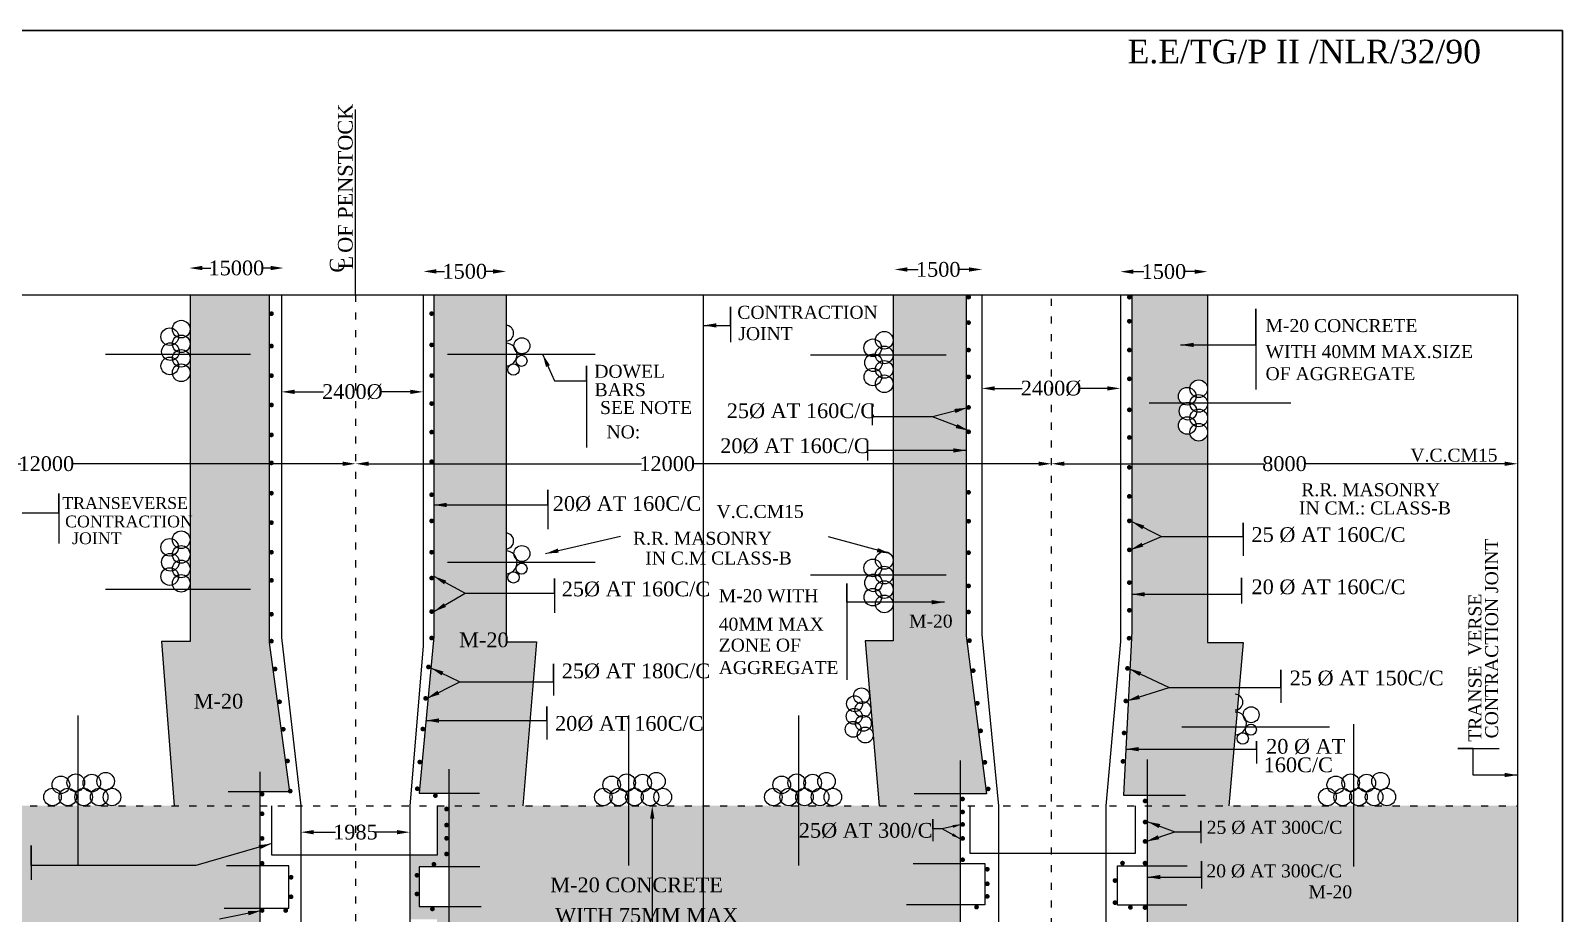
# Model space of a CAD drawing. Header units: millimetres. Extents: x 946 to 42532, y 696 to 30006.
# Drawn here: x 16527 to 42495, y 15043 to 30006 of the extents above; entities that cross this region are included whole.
import ezdxf

# ---------------------------------------------------------------- set-up
doc = ezdxf.new("R2010")
doc.units = ezdxf.units.MM
doc.header["$MEASUREMENT"] = 0
doc.header["$PDMODE"] = 66
doc.header["$PDSIZE"] = 170
doc.linetypes.add('ACAD_ISO03W100', pattern=[30, 12, -18])
for name, color, linetype in [('DIM', 5, 'Continuous'), ('DOT LINE', 3, 'ACAD_ISO03W100'), ('DWG. LINE', 1, 'Continuous'), ('HATCH', 2, 'Continuous'), ('TEXT', 7, 'Continuous')]:
    doc.layers.add(name, color=color, linetype=linetype)
doc.layers.add('TITLE', color=7, linetype='Continuous', lineweight=30)
doc.styles.get("Standard").update_dxf_attribs({"font": 'times.ttf', "height": 250})
doc.dimstyles.get("Standard").update_dxf_attribs({"dimtxt": 250, "dimasz": 220, "dimexe": 0.18, "dimexo": 0.0625, "dimgap": 0.09, "dimtad": 0, "dimtih": 1, "dimtoh": 1, "dimdec": 1, "dimzin": 0, "dimdsep": 46, "dimtxsty": 'Standard', "dimcen": 0.09, "dimse1": 1, "dimse2": 1, "dimclrd": 5, "dimclre": 5, "dimclrt": 4, "dimadec": 0, "dimazin": 0, "dimtfac": 1, "dimtdec": 1, "dimtofl": 0, "dimtmove": 0, "dimatfit": 3, "dimfxl": 0, "dimtolj": 1, "dimtzin": 0, "dimarcsym": 0})

# ---------------------------------------------------------------- blocks, each defined once
blk = doc.blocks.new('*D6')
at = {"layer": 'Defpoints', "color": 0}
for p in [(10114, 22664), (22037, 22664), (22037, 22664)]:
    blk.add_point(p, dxfattribs=at)
at = {"layer": 'DIM', "color": 5, "lineweight": -2}
for p, q in [((10334, 22664), (16360, 22664)), ((21817, 22664), (17226, 22664))]:
    blk.add_line(p, q, dxfattribs=at)
at = {"layer": 'DIM', "color": 5}
for points in [[(10334, 22701), (10334, 22628), (10114, 22664)], [(21817, 22701), (21817, 22628), (22037, 22664)]]:
    blk.add_solid(points, dxfattribs=at)
at = {"layer": 'DIM', "color": 4, "insert": (16793, 22664), "char_height": 250, "attachment_point": 5}
blk.add_mtext('\\A1;12000', dxfattribs=at)
blk = doc.blocks.new('*D7')
at = {"layer": 'Defpoints', "color": 0}
for p in [(19217, 25977), (20814, 25982), (20814, 25977)]:
    blk.add_point(p, dxfattribs=at)
at = {"layer": 'DIM', "color": 5, "lineweight": -2}
for p, q in [((19437, 25982), (19582, 25982)), ((20594, 25982), (20449, 25982))]:
    blk.add_line(p, q, dxfattribs=at)
at = {"layer": 'DIM', "color": 5}
for points in [[(19437, 26019), (19437, 25946), (19217, 25982)], [(20594, 26019), (20594, 25946), (20814, 25982)]]:
    blk.add_solid(points, dxfattribs=at)
at = {"layer": 'DIM', "color": 4, "insert": (20015, 25982), "char_height": 250, "attachment_point": 5}
blk.add_mtext('\\A1;15000', dxfattribs=at)
blk = doc.blocks.new('*D8')
at = {"layer": 'Defpoints', "color": 0}
for p in [(20782, 24019), (23182, 24019), (23182, 23883)]:
    blk.add_point(p, dxfattribs=at)
at = {"layer": 'DIM', "color": 5, "lineweight": -2}
for p, q in [((21002, 23883), (21491, 23883)), ((22962, 23883), (22474, 23883))]:
    blk.add_line(p, q, dxfattribs=at)
at = {"layer": 'DIM', "color": 5}
for points in [[(21002, 23920), (21002, 23847), (20782, 23883)], [(22962, 23920), (22962, 23847), (23182, 23883)]]:
    blk.add_solid(points, dxfattribs=at)
at = {"layer": 'DIM', "color": 4, "insert": (21982, 23883), "char_height": 250, "attachment_point": 5}
blk.add_mtext('\\A1;2400%%C', dxfattribs=at)
blk = doc.blocks.new('*D9')
at = {"layer": 'Defpoints', "color": 0}
for p in [(21108, 16478), (22957, 16478), (22957, 16419)]:
    blk.add_point(p, dxfattribs=at)
at = {"layer": 'DIM', "color": 5, "lineweight": -2}
for p, q in [((21328, 16419), (21697, 16419)), ((22737, 16419), (22368, 16419))]:
    blk.add_line(p, q, dxfattribs=at)
at = {"layer": 'DIM', "color": 5}
for points in [[(21328, 16455), (21328, 16382), (21108, 16419)], [(22737, 16455), (22737, 16382), (22957, 16419)]]:
    blk.add_solid(points, dxfattribs=at)
at = {"layer": 'DIM', "color": 4, "insert": (22033, 16419), "char_height": 250, "attachment_point": 5}
blk.add_mtext('\\A1;1985', dxfattribs=at)
blk = doc.blocks.new('*D10')
at = {"layer": 'Defpoints', "color": 0}
for p in [(23186, 25931), (24588, 25931), (24588, 25925)]:
    blk.add_point(p, dxfattribs=at)
at = {"layer": 'DIM', "color": 5, "lineweight": -2}
for p, q in [((23406, 25925), (23546, 25925)), ((24368, 25925), (24228, 25925))]:
    blk.add_line(p, q, dxfattribs=at)
at = {"layer": 'DIM', "color": 5}
for points in [[(23406, 25962), (23406, 25888), (23186, 25925)], [(24368, 25962), (24368, 25888), (24588, 25925)]]:
    blk.add_solid(points, dxfattribs=at)
at = {"layer": 'DIM', "color": 4, "insert": (23887, 25925), "char_height": 250, "attachment_point": 5}
blk.add_mtext('\\A1;1500', dxfattribs=at)
blk = doc.blocks.new('*D11')
at = {"layer": 'Defpoints', "color": 0}
for p in [(22037, 22664), (33834, 22664), (33834, 22664)]:
    blk.add_point(p, dxfattribs=at)
at = {"layer": 'DIM', "color": 5, "lineweight": -2}
for p, q in [((22257, 22664), (26885, 22664)), ((33614, 22664), (27751, 22664))]:
    blk.add_line(p, q, dxfattribs=at)
at = {"layer": 'DIM', "color": 5}
for points in [[(22257, 22701), (22257, 22628), (22037, 22664)], [(33614, 22701), (33614, 22628), (33834, 22664)]]:
    blk.add_solid(points, dxfattribs=at)
at = {"layer": 'DIM', "color": 4, "insert": (27318, 22664), "char_height": 250, "attachment_point": 5}
blk.add_mtext('\\A1;12000', dxfattribs=at)
blk = doc.blocks.new('*D12')
at = {"layer": 'Defpoints', "color": 0}
for p in [(27065, 16866), (27065, 8517), (27065, 8517)]:
    blk.add_point(p, dxfattribs=at)
at = {"layer": 'DIM', "color": 5, "lineweight": -2}
for p, q in [((27065, 16646), (27065, 11201)), ((27065, 8737), (27065, 10946))]:
    blk.add_line(p, q, dxfattribs=at)
at = {"layer": 'DIM', "color": 5}
for points in [[(27029, 16646), (27102, 16646), (27065, 16866)], [(27029, 8737), (27102, 8737), (27065, 8517)]]:
    blk.add_solid(points, dxfattribs=at)
at = {"layer": 'DIM', "color": 4, "insert": (27065, 11074), "char_height": 250, "attachment_point": 5}
blk.add_mtext('\\A1;8250', dxfattribs=at)
blk = doc.blocks.new('*D13')
at = {"layer": 'Defpoints', "color": 0}
for p in [(31170, 25937), (32657, 25958), (32657, 25937)]:
    blk.add_point(p, dxfattribs=at)
at = {"layer": 'DIM', "color": 5, "lineweight": -2}
for p, q in [((31390, 25958), (31573, 25958)), ((32437, 25958), (32255, 25958))]:
    blk.add_line(p, q, dxfattribs=at)
at = {"layer": 'DIM', "color": 5}
for points in [[(31390, 25994), (31390, 25921), (31170, 25958)], [(32437, 25994), (32437, 25921), (32657, 25958)]]:
    blk.add_solid(points, dxfattribs=at)
at = {"layer": 'DIM', "color": 4, "insert": (31914, 25958), "char_height": 250, "attachment_point": 5}
blk.add_mtext('\\A1;1500', dxfattribs=at)
blk = doc.blocks.new('*D14')
at = {"layer": 'Defpoints', "color": 0}
for p in [(36480, 25921), (35001, 25528), (36480, 25528)]:
    blk.add_point(p, dxfattribs=at)
at = {"layer": 'DIM', "color": 5, "lineweight": -2}
for p, q in [((35221, 25921), (35399, 25921)), ((36260, 25921), (36081, 25921))]:
    blk.add_line(p, q, dxfattribs=at)
at = {"layer": 'DIM', "color": 5}
for points in [[(35221, 25957), (35221, 25884), (35001, 25921)], [(36260, 25957), (36260, 25884), (36480, 25921)]]:
    blk.add_solid(points, dxfattribs=at)
at = {"layer": 'DIM', "color": 4, "insert": (35740, 25921), "char_height": 250, "attachment_point": 5}
blk.add_mtext('\\A1;1500', dxfattribs=at)
blk = doc.blocks.new('*D15')
at = {"layer": 'Defpoints', "color": 0}
for p in [(33834, 22664), (41735, 22664), (41735, 22664)]:
    blk.add_point(p, dxfattribs=at)
at = {"layer": 'DIM', "color": 5, "lineweight": -2}
for p, q in [((34054, 22664), (37433, 22664)), ((41515, 22664), (38136, 22664))]:
    blk.add_line(p, q, dxfattribs=at)
at = {"layer": 'DIM', "color": 5}
for points in [[(34054, 22701), (34054, 22628), (33834, 22664)], [(41515, 22701), (41515, 22628), (41735, 22664)]]:
    blk.add_solid(points, dxfattribs=at)
at = {"layer": 'DIM', "color": 4, "insert": (37784, 22664), "char_height": 250, "attachment_point": 5}
blk.add_mtext('\\A1;8000', dxfattribs=at)
blk = doc.blocks.new('*D16')
at = {"layer": 'Defpoints', "color": 0}
for p in [(32652, 23956), (35001, 23956), (35001, 23942)]:
    blk.add_point(p, dxfattribs=at)
at = {"layer": 'DIM', "color": 5, "lineweight": -2}
for p, q in [((32872, 23942), (33335, 23942)), ((34781, 23942), (34318, 23942))]:
    blk.add_line(p, q, dxfattribs=at)
at = {"layer": 'DIM', "color": 5}
for points in [[(32872, 23978), (32872, 23905), (32652, 23942)], [(34781, 23978), (34781, 23905), (35001, 23942)]]:
    blk.add_solid(points, dxfattribs=at)
at = {"layer": 'DIM', "color": 4, "insert": (33827, 23942), "char_height": 250, "attachment_point": 5}
blk.add_mtext('\\A1;2400%%C', dxfattribs=at)

msp = doc.modelspace()

# ---------------------------------------------------------------- hatches: boundary and pattern name
at = {"layer": 'HATCH'}
h = msp.add_hatch(dxfattribs=at)
h.set_pattern_fill('AR-SAND', color=256, scale=200, style=0)
h.paths.add_polyline_path([(2117.14, 16866.07), (2117.14, 13235.37), (5470.75, 13235.37, 0.36071126), (5842.36, 12943.34), (5777.79, 13112.42), (6351.58, 13311.02), (6497.08, 12915.79, 0.32797485), (7325.97, 13235.37), (8732.05, 13235.37), (9018.37, 13891.22), (8509.91, 13891.22), (8509.91, 16866.07)])
h.paths.add_polyline_path([(7241.37, 16866.07), (8509.91, 16866.07), (8509.91, 17054.19), (9028.36, 17054.19), (8745.22, 19361.35), (8745.22, 25528.18), (7524.51, 25528.18), (7524.51, 19640.41), (6950.49, 19640.41)])
h.paths.add_polyline_path([(11583.11, 19667.34), (11270.55, 17118.18), (11817.65, 17118.18), (11817.65, 16866.07), (13113.15, 16866.07), (13315.86, 19623.28), (12820.21, 19623.28), (12820.21, 25528.18), (11583.11, 25528.18)])
h.paths.add_polyline_path([(14273.29, 16866.07, -0.00602125), (14269.7, 16866.07), (14005.35, 16866.07, -0.00602125), (14001.76, 16866.07), (13745.65, 16866.07, -0.00602125), (13742.07, 16866.07), (11817.65, 16866.07), (11817.65, 13950.67), (11310.66, 13950.67, 0.25990809), (11585.14, 13233.63), (12929.24, 13233.63, -0.00272157), (13565.06, 12906.1), (13689.15, 13207.45), (14176.95, 13041.31), (14198.09, 13041.31), (14136.51, 12878.91, 0.25096369), (14819.15, 13251.88), (16157.35, 13251.88), (16157.35, 16866.07), (14753.51, 16866.07, -0.00602125), (14749.93, 16866.07), (14537.1, 16866.07, -0.00602125), (14533.51, 16866.07)])
h.paths.add_polyline_path([(17908.41, 16866.07, -0.0089532), (17903.07, 16866.07), (17691.99, 16866.07, -0.0089532), (17686.66, 16866.07), (17428.18, 16866.07, -0.0089532), (17422.84, 16866.07), (17160.24, 16866.07, -0.0089532), (17154.9, 16866.07), (16900.55, 16866.07, -0.0089532), (16895.21, 16866.07), (16157.35, 16866.07), (16157.35, 13251.88), (17301.23, 13251.88, 0.25325454), (17676.26, 12884.05), (17676.26, 13024.92), (18178.76, 13164.77), (18285.29, 12853.53, 0.26314526), (19117.79, 13261.58), (20570.6, 13261.58, 0.32686099), (20916.36, 13957.09), (20411.23, 13957.09), (20411.23, 16866.07)])
h.paths.add_polyline_path([(20911.57, 17103.13, -0.15457689), (20907.92, 17114.64, -0.13533679), (20910.75, 17124.89), (20570.49, 19635.85), (20570.49, 25528.18), (19228.75, 25528.18), (19228.75, 24961.47, -0.02501698), (19229.5, 24946.54, -0.02501698), (19228.75, 24931.62), (19228.75, 24712.19, -0.02501698), (19229.5, 24697.27, -0.02501698), (19228.75, 24682.34), (19228.75, 24466.66, -0.02501698), (19229.5, 24451.73, -0.02501698), (19228.75, 24436.81), (19228.75, 24222.81, -0.02501698), (19229.5, 24207.88, -0.02501698), (19228.75, 24192.96), (19228.75, 19649.31), (18745.51, 19649.31), (18959.05, 16866.07), (20411.23, 16866.07), (20411.23, 17103.13)])
h.paths.add_polyline_path([(23616, 16866.07), (24873.79, 16866.07), (25103.54, 19643.27), (24590.99, 19643.27), (24590.99, 25528.18), (23361.39, 25528.18), (23361.39, 19736.1), (23114.07, 17081.07), (23616, 17081.07)])
h.paths.add_polyline_path([(23616, 16866.07), (23616, 13879.08), (23158.41, 13879.08, 0.33565531), (23410.51, 13261.44), (24514.17, 13261.44, 0.08676657), (25550.75, 12953.07), (25678.75, 13302.78), (26157.17, 13168.71), (26069.35, 12960.58, 0.23058534), (26655.86, 13261.44), (27930.94, 13261.44), (27930.94, 16866.07), (27246.31, 16866.07, -0.0089532), (27240.97, 16866.07), (27029.9, 16866.07, -0.0089532), (27024.56, 16866.07), (26766.08, 16866.07, -0.0089532), (26760.74, 16866.07), (26498.14, 16866.07, -0.0089532), (26492.8, 16866.07), (26238.45, 16866.07, -0.0089532), (26233.11, 16866.07)])
h.paths.add_polyline_path([(30913.04, 16866.07), (32288.06, 16866.07), (32288.06, 17071.7), (32731.52, 17071.7), (32390.02, 19745.7), (32390.02, 25528.18), (31148.57, 25528.18), (31148.57, 24763.49, -0.00867306), (31148.66, 24758.31, -0.00867306), (31148.57, 24753.13), (31148.57, 24514.22, -0.00867306), (31148.66, 24509.03, -0.00867306), (31148.57, 24503.85), (31148.57, 24268.68, -0.00867306), (31148.66, 24263.5, -0.00867306), (31148.57, 24258.32), (31148.57, 24024.83, -0.00867306), (31148.66, 24019.65, -0.00867306), (31148.57, 24014.47), (31148.57, 21031.71, -0.00867306), (31148.66, 21026.53, -0.00867306), (31148.57, 21021.34), (31148.57, 20782.43, -0.00867306), (31148.66, 20777.25, -0.00867306), (31148.57, 20772.07), (31148.57, 20536.9, -0.00867306), (31148.66, 20531.72, -0.00867306), (31148.57, 20526.53), (31148.57, 20293.05, -0.00867306), (31148.66, 20287.87, -0.00867306), (31148.57, 20282.68), (31148.57, 19664.71), (30677.29, 19664.71)])
h.paths.add_polyline_path([(4317.66, 14462.59), (7003.4, 14462.59), (7003.4, 14859.76), (4317.66, 14859.76)], flags=24)
h.paths.add_polyline_path([(4272.82, 16083.89), (6958.57, 16083.89), (6958.57, 16481.06), (4272.82, 16481.06)], flags=24)
h.paths.add_polyline_path([(11817.83, 21556.46), (12765.02, 21556.46), (12765.02, 21937.14), (11817.83, 21937.14)], flags=24)
h.paths.add_polyline_path([(13401.51, 14115.97), (15994.97, 14115.97), (15994.97, 14513.14), (13401.51, 14513.14)], flags=24)
h.paths.add_polyline_path([(13401.51, 14962.57), (15994.97, 14962.57), (15994.97, 15359.74), (13401.51, 15359.74)], flags=24)
h.paths.add_polyline_path([(13401.51, 15686.36), (15994.97, 15686.36), (15994.97, 16083.53), (13401.51, 16083.53)], flags=24)
h.paths.add_polyline_path([(17410.45, 14301.4), (20003.91, 14301.4), (20003.91, 14698.57), (17410.45, 14698.57)], flags=24)
h.paths.add_polyline_path([(19227.97, 18446.26), (20175.16, 18446.26), (20175.16, 18826.94), (19227.97, 18826.94)], flags=24)
h.paths.add_polyline_path([(23728.18, 19486.35), (24675.37, 19486.35), (24675.37, 19867.03), (23728.18, 19867.03)], flags=24)
h.paths.add_polyline_path([(25334.52, 14358.64), (29153.55, 14358.64), (29153.55, 14742.02), (25334.52, 14742.02)], flags=9)
h.paths.add_polyline_path([(25354.94, 14814.33), (28517.7, 14814.33), (28517.7, 15197.72), (25354.94, 15197.72)], flags=9)
h.paths.add_polyline_path([(25273.25, 15331.24), (28261.9, 15331.24), (28261.9, 15714.62), (25273.25, 15714.62)], flags=9)
h.paths.add_polyline_path([(24309.8, 14039.16), (26657.04, 14039.16), (26657.04, 14436.33), (24309.8, 14436.33)], flags=24)
h.paths.add_polyline_path([(31363.62, 19826.29), (32197.14, 19826.29), (32197.14, 20161.29), (31363.62, 20161.29)], flags=24)
h = msp.add_hatch(dxfattribs=at)
h.set_pattern_fill('AR-SAND', color=256, scale=200, style=0)
h.paths.add_polyline_path([(29649.17, 16866.07, -0.0089532), (29643.84, 16866.07), (29381.24, 16866.07, -0.0089532), (29375.9, 16866.07), (29121.54, 16866.07, -0.0089532), (29116.21, 16866.07), (27930.94, 16866.07), (27930.94, 13261.44), (29128.03, 13261.44, 0.20394177), (29804.6, 12957.07), (29739.09, 13115.77), (30203.78, 13252.62), (30348.89, 12925.13, 0.29794012), (31004.15, 13261.44), (32425.35, 13261.44, 0.19374749), (32764.91, 13970.39), (32288.06, 13970.39), (32288.06, 16866.07), (30129.4, 16866.07, -0.0089532), (30124.07, 16866.07), (29912.99, 16866.07, -0.0089532), (29907.65, 16866.07)])
h.paths.add_polyline_path([(35055.39, 17046.32), (35458.11, 17046.32), (35458.11, 16866.07), (36841.45, 16866.07), (37083.09, 19635.38), (36479.52, 19635.38), (36479.52, 23195.91, -0.90874718), (36183.06, 23170.86, -0.51083151), (35986.86, 23312.79, -0.25401218), (36054.93, 23438.13, -0.22907654), (35998.29, 23555.26, -0.24459494), (36061.97, 23677.64, -0.27139298), (35985.58, 23808, -0.50974245), (36181.29, 23950.09, -0.94930698), (36479.52, 23937.93), (36479.52, 25528.18), (35193.52, 25528.18), (35193.52, 19820.14)])
h.paths.add_polyline_path([(41735.11, 16866.07), (39522.4, 16866.07, -0.0089532), (39517.07, 16866.07), (39305.99, 16866.07, -0.0089532), (39300.65, 16866.07), (39042.17, 16866.07, -0.0089532), (39036.84, 16866.07), (38774.24, 16866.07, -0.0089532), (38768.9, 16866.07), (38514.54, 16866.07, -0.0089532), (38509.21, 16866.07), (35458.11, 16866.07), (35458.11, 13929.25), (35018.89, 13929.25, 0.23327303), (35343.62, 13261.44), (36575.66, 13261.44, 0.12606161), (37275.39, 12948.79), (37365.98, 13218.22), (37852.95, 13062.16), (37811.3, 12939.94, 0.25978846), (38485.83, 13261.44), (41735.11, 13261.44)])
h.paths.add_polyline_path([(29484.56, 16250.56), (31831.8, 16250.56), (31831.8, 16647.73), (29484.56, 16647.73)], flags=24)
h.paths.add_polyline_path([(28907.14, 13679.32), (31254.38, 13679.32), (31254.38, 14076.49), (28907.14, 14076.49)], flags=24)
h.paths.add_polyline_path([(25334.52, 14358.64), (29153.55, 14358.64), (29153.55, 14742.02), (25334.52, 14742.02)], flags=9)
h.paths.add_polyline_path([(25354.94, 14814.33), (28517.7, 14814.33), (28517.7, 15197.72), (25354.94, 15197.72)], flags=9)
h.paths.add_polyline_path([(25273.25, 15331.24), (28261.9, 15331.24), (28261.9, 15714.62), (25273.25, 15714.62)], flags=9)
h.paths.add_polyline_path([(39276.98, 13745.64), (41640.43, 13745.64), (41640.43, 14095.15), (39276.98, 14095.15)], flags=24)
h.paths.add_polyline_path([(37393.98, 14271.14), (39757.43, 14271.14), (39757.43, 14620.65), (37393.98, 14620.65)], flags=24)
h.paths.add_polyline_path([(38136.9, 15237.21), (38970.42, 15237.21), (38970.42, 15572.2), (38136.9, 15572.2)], flags=24)
h.paths.add_polyline_path([(36402.48, 15587.64), (38765.93, 15587.64), (38765.93, 15937.15), (36402.48, 15937.15)], flags=24)
h.paths.add_polyline_path([(36407.48, 16325.64), (38770.93, 16325.64), (38770.93, 16675.15), (36407.48, 16675.15)], flags=24)
h = msp.add_hatch(dxfattribs=at)
h.set_pattern_fill('AR-SAND', color=256, scale=200, style=0)
h.paths.add_polyline_path([(7899.86, 11475, 0.27204597), (6872.39, 11171.8), (6931.78, 11000.96), (6736.04, 10929.84), (6703.67, 11018.45, 0.21058961), (6314.53, 10363.57, 0.31975954), (7107.82, 10490.29), (6966.34, 10593.04), (7123.66, 10766.94), (7244.56, 10679.63, 0.20236865)])
h.paths.add_polyline_path([(9175.21, 9281.87), (9033.54, 9281.87), (9033.54, 9492.57), (11028.56, 9492.57, -0.02726371), (10976.39, 9587.19), (10951.04, 9572.28), (9238.19, 9533.38, 0.20580299), (9242.19, 10450.94), (9216.92, 10470.22, 0.19094476), (8665.97, 9653.17), (8811.77, 9547.89), (8667.84, 9357.27), (8568.47, 9429.44, 0.23489927), (8636.21, 8618.65, 0.31254943)])
h.paths.add_polyline_path([(11629.97, 9532.26), (11489.94, 9433.12), (11356.5, 9626.66), (11557.32, 9773.05, 0.20105389), (11075.56, 10481.94), (11035.22, 10450.94), (10977.45, 10450.94, 0.25808841), (11028.56, 9492.57), (11166.13, 9492.57), (11166.13, 9281.87), (11043.01, 9281.87, 0.29636069), (11609.06, 8618.65, 0.27921321)])
h.paths.add_polyline_path([(13387.06, 11133.53), (13323.55, 10944.06), (13115.19, 11017.53), (13201.1, 11263.86, 0.17441791), (12392.85, 11494.14), (12376.42, 11481.51, 0.24405635), (12826.07, 10697.88), (12967.8, 10801.2), (13145.52, 10605.27), (13040.65, 10531.02, 0.28662421), (13822.37, 10253.15), (13927.46, 10330.75, 0.22534453)])
h.paths.add_polyline_path([(19001.38, 10741.85), (19178.89, 10624, 0.14115334), (19796.44, 11429.18), (19784.87, 11437.06), (19777.37, 11459.33, 0.21146088), (18792.05, 11162.06), (18875.25, 10944.11), (18625.52, 10824.78), (18572.09, 10970.74, 0.27452337), (18106.69, 10297.69), (18120.26, 10257.35), (18157.55, 10232.7, 0.26026195), (18962.15, 10436.68), (18822.23, 10530.32)])
h.paths.add_polyline_path([(21096.44, 9319.57), (20968.82, 9319.57), (20968.82, 9574.49), (21163.98, 9574.49, 0.1391299), (21189.77, 10504.82), (21152.94, 10504.82), (21124.21, 10524.39, 0.23758714), (20517.02, 9735.59), (20684.3, 9624.53), (20548.58, 9375.03), (20408.08, 9469.06, 0.26165868), (20546.74, 8653.69, 0.33854843)])
h.paths.add_polyline_path([(23394.11, 9506.16), (23306.33, 9447.74), (23167.04, 9645.79), (23314.97, 9743.94, 0.17757865), (22925.16, 10504.82), (22872.68, 10504.82, 0.29553448), (22751.45, 9574.49), (22939.46, 9574.49), (22939.46, 9319.57), (22836.57, 9319.57, 0.35120207), (23430.61, 8653.69), (23463.05, 8653.69, 0.27296089)])
h.paths.add_polyline_path([(25334.57, 11027.9), (25309.78, 10946.4), (25097.41, 11013.08), (25704.37, 13104.43), (25946.89, 13041.31), (25873.97, 12801.52, 0.2876001), (26657.28, 13041.31), (27930.94, 13041.31), (27930.94, 13261.44), (26655.86, 13261.44, -0.23058534), (26069.35, 12960.58), (26157.17, 13168.71), (25678.75, 13302.78), (25550.75, 12953.07, -0.08676657), (24514.17, 13261.44), (23410.51, 13261.44, -0.33565531), (23158.41, 13879.08), (23616, 13879.08), (23616, 15156.69), (23114.59, 15156.69), (23114.59, 15834.13), (23616, 15834.13), (23616, 16866.07), (23421.81, 16866.07), (23421.81, 16030.75), (22957.03, 16030.75), (22957.03, 14942.39), (23413.54, 14942.39), (23413.54, 14136.52), (22957.03, 14136.52), (22957.03, 13956.37, 0.30493717), (23357.19, 13041.31), (24686.27, 13041.31, 0.07294796), (25537.62, 12842), (25079.66, 11243.19, 0.24949206), (24230.24, 11486.5, 0.32391956), (24682.49, 10651.22), (24906.96, 10800.15), (25056.97, 10612.81), (24899.56, 10508.06, 0.3693712), (25759.82, 10289.22), (25838.6, 10345.9, 0.23408981)])
h.paths.add_polyline_path([(24691.45, 13128.7, -1), (24731.45, 13128.7, -1)], flags=16)
h.paths.add_polyline_path([(26389.64, 13002.17, -1), (26429.64, 13002.17, -1)], flags=16)
h.paths.add_polyline_path([(26054.04, 13149.83, -1), (26094.04, 13149.83, -1)], flags=16)
h.paths.add_polyline_path([(25878.32, 13199.05, -1), (25918.32, 13199.05, -1)], flags=16)
h.paths.add_polyline_path([(23343.44, 15874.57, -1), (23383.44, 15874.57, -1)], flags=16)
h.paths.add_polyline_path([(31661.83, 11427.39), (31640.13, 11441.45, 0.21291992), (30829.61, 11172.46), (30882.86, 11033.7), (30660.33, 10908.98), (30613.67, 11031.7, 0.25806959), (30108.57, 10397.16), (30124.74, 10352.14), (30277.73, 10243.82, 0.14834625), (31061.77, 10471.94), (30903.64, 10587.77), (31074.92, 10724.67), (31185.13, 10647.01, 0.20397413)])
h.paths.add_polyline_path([(33005.61, 9342.29), (32858.48, 9342.29), (32858.48, 9560.64), (33139.22, 9560.64, 0.23496638), (33087.73, 10535.03), (33038.9, 10535.03, 0.21488879), (32491.97, 9726.21), (32629.26, 9629.47), (32492.24, 9424.13), (32387.77, 9500.65, 0.23749574), (32475.76, 8687.66), (32526.8, 8651.52), (32583.39, 8651.52, 0.27066507)])
h.paths.add_polyline_path([(35458.56, 9610.69), (36804.45, 10665.43), (36653.94, 10842.66), (35346.64, 9814.28, 0.17282554), (34754.81, 10561.43), (34718.73, 10535.03, 0.23034721), (34796.69, 9560.64), (34960.04, 9560.64), (34960.04, 9342.29), (34814.71, 9342.29, 0.2926363), (35407.41, 8651.52), (35432.93, 8670.54, 0.29468929)])
h.paths.add_polyline_path([(37098.14, 11227.67), (37075.84, 11158.01), (36854.16, 11231.74), (36898.5, 11365.06, 0.20609527), (36038.21, 11562.21), (36007.26, 11477.88, 0.25740166), (36472.91, 10700.25), (36653.94, 10842.66), (36804.45, 10665.43), (36723.16, 10601.73, 0.19131222), (37600.93, 10286.45), (37611.24, 10318.82, 0.29916892)])

# ---------------------------------------------------------------- linework, layer by layer
at = {"layer": 'DIM'}
for points in [[(28394.62, 25009.48), (28394.62, 25322.17), (28394.62, 24723.74)], [(37299.38, 24678.88), (37299.38, 25291.39), (37299.38, 23922.52)], [(25951.45, 24069.43), (25951.45, 24322.4), (25951.45, 22938.84)], [(30791.39, 23459.58), (30791.39, 23670.86), (30791.39, 23318.73)], [(30711.93, 22890.92), (30711.93, 23060.56), (30711.93, 22721.27)], [(17003.57, 21831.43), (17003.57, 22157.38), (17003.57, 21311.29)], [(25294.37, 21965.92), (25294.37, 22220.51), (25294.37, 21556.75)], [(37084.8, 21432.93), (37084.8, 21661.84), (37084.8, 21103.69)], [(25407.68, 20468.48), (25407.68, 20721.75), (25407.68, 20139.67)], [(37056.06, 20451.14), (37056.06, 20729.4), (37056.06, 20293.04)], [(25391.1, 18966.24), (25391.1, 19274.51), (25391.1, 18736.43)], [(37721.85, 18869.03), (37721.85, 19172.13), (37721.85, 18609.25)], [(25277.37, 18311.11), (25277.37, 18550.21), (25277.37, 17989.5)], [(37312.02, 17826.64), (37312.02, 17964.58), (37312.02, 17582.37)], [(40984.5, 17835), (40722.5, 17835), (41425.5, 17835)], [(31820.22, 16475.32), (31820.22, 16637.67), (31820.22, 16269.18)], [(36363.5, 16425.5), (36363.5, 16609.5), (36363.5, 16233)], [(16538.1, 15856.3), (16538.1, 16193.19), (16538.1, 15610.43)], [(36377, 15657.5), (36377, 15928.5), (36377, 15465.5)]]:
    msp.add_lwpolyline(points, dxfattribs=at)
at = {"layer": 'DOT LINE', "ltscale": 10}
for points in [[(22036.68, 25528.18), (22036.68, 13041.31)], [(33833.61, 13041.31), (33833.61, 25528.18)], [(2117.14, 16866.07), (41741.03, 16866.07)]]:
    msp.add_lwpolyline(points, dxfattribs=at)
at = {"layer": 'DWG. LINE'}
for p, q in [((20615.19, 16030.75), (20615.19, 16866.07)), ((23421.81, 16866.07), (23421.81, 16030.75)), ((32456.36, 16055.57), (32456.36, 16866.07)), ((35254.39, 16866.07), (35254.39, 16055.57)), ((23421.81, 16030.75), (20615.19, 16030.75)), ((35254.39, 16055.57), (32456.36, 16055.57))]:
    msp.add_line(p, q, dxfattribs=at)
for points in [[(22036.68, 25528.18), (22036.68, 28672.04)], [(2117.14, 25528.18), (41735.11, 25528.18), (41735.11, 8517.26), (2117.14, 8517.26)], [(19228.75, 25528.18), (19228.75, 19649.31), (18745.51, 19649.31), (18959.05, 16866.07)], [(20570.49, 25528.18), (20570.49, 19635.85), (20913.7, 17103.13), (19877.75, 17103.13)], [(20781.65, 25528.18), (20781.65, 19718.26), (21108.32, 16866.07)], [(23182.41, 25528.18), (23182.41, 19570.43), (22957.03, 16866.07), (22957.03, 13956.37)], [(23361.39, 25528.18), (23361.39, 19736.1), (23114.07, 17081.07), (24135.55, 17081.07)], [(24590.99, 25528.18), (24590.99, 19643.27), (25103.54, 19643.27), (24873.79, 16866.07)], [(27930.94, 25528.18), (27930.94, 5423.57)], [(31148.57, 25528.18), (31148.57, 19664.71), (30677.29, 19664.71), (30913.04, 16866.07)], [(32390.02, 25528.18), (32390.02, 19745.7), (32731.52, 17071.7), (31507.03, 17071.7)], [(32651.84, 25528.18), (32651.84, 19772.27), (32937.88, 16866.07), (32937.88, 14052.2)], [(35001.41, 25528.18), (35001.41, 19649.56), (34756.08, 16866.07), (34756.08, 13958.23)], [(35193.52, 25528.18), (35193.52, 19820.14), (35055.39, 17046.32), (36107.95, 17046.32)], [(36479.52, 25528.18), (36479.52, 19635.38), (37083.09, 19635.38), (36841.45, 16866.07)], [(17798.96, 24520.4), (20254.11, 24520.4)], [(23596.76, 24520.03), (26098.67, 24520.03)], [(29750.25, 24511.89), (32050.96, 24511.89)], [(35488.99, 23696.5), (37889.64, 23696.5)], [(23596.76, 20997.51), (26098.67, 20997.51)], [(29750.25, 20780.1), (32050.96, 20780.1)], [(17798.96, 20538.7), (20254.11, 20538.7)], [(30365.77, 20317.68), (30365.77, 20635.88), (30365.77, 18999.39)], [(17330.07, 15856.3), (17330.07, 18397.66)], [(26667.97, 15856.3), (26667.97, 18397.66)], [(29551.07, 15856.3), (29551.07, 18397.66)], [(36043.69, 18203.03), (38546.63, 18203.03)], [(38952.33, 18250.1), (38952.33, 15835)], [(20411.23, 17442.25), (20411.23, 13449.44)], [(23616, 17485.78), (23616, 13573.06)], [(32288.06, 17633.79), (32288.06, 13659.82)], [(35458.11, 17649.85), (35458.11, 13389.73)], [(21108.32, 16866.07), (21108.32, 14018.35)], [(19805.98, 15131.2), (20902.16, 15131.2), (20902.16, 15848.29), (19845.13, 15848.29)], [(31487.44, 15890.36), (32705.31, 15890.36), (32705.31, 15189.39), (31374.92, 15189.39)], [(36126.36, 15182.04), (34954.82, 15182.04), (34954.82, 15849.58), (36135.52, 15849.58)], [(24144.88, 15834.13), (23114.59, 15834.13), (23114.59, 15156.69), (24162.49, 15156.69)]]:
    msp.add_lwpolyline(points, dxfattribs=at)
at = {"layer": 'HATCH', "const_width": 40}
for points in [[(32408.46, 25488.61, 1), (32448.46, 25488.61, 1)], [(35133.72, 25487.97, 1), (35173.72, 25487.97, 1)], [(20589.84, 25208.33, 1), (20629.84, 25208.33, 1)], [(23305.12, 25209.45, 1), (23345.12, 25209.45, 1)], [(32408.46, 25057.38, 1), (32448.46, 25057.38, 1)], [(35133.72, 25080.59, 1), (35173.72, 25080.59, 1)], [(20589.84, 24659.73, 1), (20629.84, 24659.73, 1)], [(23305.12, 24679.78, 1), (23345.12, 24679.78, 1)], [(32408.46, 24592.44, 1), (32448.46, 24592.44, 1)], [(35133.72, 24592.44, 1), (35173.72, 24592.44, 1)], [(20589.84, 24158.06, 1), (20629.84, 24158.06, 1)], [(23305.12, 24159.89, 1), (23345.12, 24159.89, 1)], [(32408.46, 24137.21, 1), (32448.46, 24137.21, 1)], [(35133.72, 24103.76, 1), (35173.72, 24103.76, 1)], [(20589.84, 23660.49, 1), (20629.84, 23660.49, 1)], [(23305.12, 23684.71, 1), (23345.12, 23684.71, 1)], [(32408.46, 23619.47, 1), (32448.46, 23619.47, 1)], [(35133.72, 23578.55, 1), (35173.72, 23578.55, 1)], [(20589.84, 23153.38, 1), (20629.84, 23153.38, 1)], [(23305.12, 23200.6, 1), (23345.12, 23200.6, 1)], [(32408.46, 23205.62, 1), (32448.46, 23205.62, 1)], [(35133.72, 23109.81, 1), (35173.72, 23109.81, 1)], [(20589.84, 22678.98, 1), (20629.84, 22678.98, 1)], [(23305.12, 22699.42, 1), (23345.12, 22699.42, 1)], [(35133.72, 22603.79, 1), (35173.72, 22603.79, 1)], [(20589.84, 22165.75, 1), (20629.84, 22165.75, 1)], [(23305.12, 22139.82, 1), (23345.12, 22139.82, 1)], [(32408.46, 22180.91, 1), (32448.46, 22180.91, 1)], [(35133.72, 22111.73, 1), (35173.72, 22111.73, 1)], [(20589.84, 21666.36, 1), (20629.84, 21666.36, 1)], [(23305.12, 21694.85, 1), (23345.12, 21694.85, 1)], [(32408.46, 21690.66, 1), (32448.46, 21690.66, 1)], [(35133.72, 21696.31, 1), (35173.72, 21696.31, 1)], [(20589.84, 21164.81, 1), (20629.84, 21164.81, 1)], [(23305.12, 21165.16, 1), (23345.12, 21165.16, 1)], [(32408.46, 21157.12, 1), (32448.46, 21157.12, 1)], [(35133.72, 21204.86, 1), (35173.72, 21204.86, 1)], [(20589.84, 20688.32, 1), (20629.84, 20688.32, 1)], [(23305.12, 20726.44, 1), (23345.12, 20726.44, 1)], [(32408.46, 20593.65, 1), (32448.46, 20593.65, 1)], [(35133.72, 20649.38, 1), (35173.72, 20649.38, 1)], [(20589.84, 20113.54, 1), (20629.84, 20113.54, 1)], [(23305.12, 20159.13, 1), (23345.12, 20159.13, 1)], [(32408.46, 20151.78, 1), (32448.46, 20151.78, 1)], [(35133.72, 20179.97, 1), (35173.72, 20179.97, 1)], [(23305.12, 19710.76, 1), (23345.12, 19710.76, 1)], [(35129.61, 19707.22, 1), (35169.61, 19707.22, 1)], [(20589.84, 19657.11, 1), (20629.84, 19657.11, 1)], [(32423.58, 19666.5, 1), (32463.58, 19666.5, 1)], [(20651.04, 19184.92, 1), (20691.04, 19184.92, 1)], [(23251.36, 19220.42, 1), (23291.36, 19220.42, 1)], [(35102.33, 19195.07, 1), (35142.33, 19195.07, 1)], [(32487.21, 19157.39, 1), (32527.21, 19157.39, 1)], [(23202.82, 18686.99, 1), (23242.82, 18686.99, 1)], [(20726.75, 18628.82, 1), (20766.75, 18628.82, 1)], [(32555.91, 18604.77, 1), (32595.91, 18604.77, 1)], [(35073.68, 18643.63, 1), (35113.68, 18643.63, 1)], [(20790.1, 18163.88, 1), (20830.1, 18163.88, 1)], [(23155.73, 18167.99, 1), (23195.73, 18167.99, 1)], [(32613.29, 18136.99, 1), (32653.29, 18136.99, 1)], [(35045.22, 18101.57, 1), (35085.22, 18101.57, 1)], [(20862.13, 17626.59, 1), (20902.13, 17626.59, 1)], [(35025.84, 17619.7, 1), (35065.84, 17619.7, 1)], [(23103.93, 17607.4, 1), (23143.93, 17607.4, 1)], [(32684.35, 17604.44, 1), (32724.35, 17604.44, 1)], [(20907.92, 17114.64, 1), (20947.92, 17114.64, 1)], [(23062.76, 17155.41, 1), (23102.76, 17155.41, 1)], [(32740.54, 17152.69, 1), (32780.54, 17152.69, 1)], [(20431.41, 17063.57, 1), (20471.41, 17063.57, 1)], [(23369.38, 17039.05, 1), (23409.38, 17039.05, 1)], [(32306.99, 16981.97, 1), (32346.99, 16981.97, 1)], [(35400.39, 16947.97, 1), (35440.39, 16947.97, 1)], [(20431.41, 16730.45, 1), (20471.41, 16730.45, 1)], [(23557.69, 16809.86, 1), (23597.69, 16809.86, 1)], [(32306.99, 16761.98, 1), (32346.99, 16761.98, 1)], [(35400.39, 16591.11, 1), (35440.39, 16591.11, 1)], [(23557.69, 16539.17, 1), (23597.69, 16539.17, 1)], [(32306.99, 16550.28, 1), (32346.99, 16550.28, 1)], [(20431.41, 16312.85, 1), (20471.41, 16312.85, 1)], [(23557.69, 16315.74, 1), (23597.69, 16315.74, 1)], [(32306.99, 16312.79, 1), (32346.99, 16312.79, 1)], [(35400.39, 16262.19, 1), (35440.39, 16262.19, 1)], [(20431.41, 15890.81, 1), (20471.41, 15890.81, 1)], [(23343.44, 15874.57, 1), (23383.44, 15874.57, 1)], [(23557.69, 16049.05, 1), (23597.69, 16049.05, 1)], [(32306.99, 15951.84, 1), (32346.99, 15951.84, 1)], [(35017.73, 15894.47, 1), (35057.73, 15894.47, 1)], [(35400.39, 15894.47, 1), (35440.39, 15894.47, 1)], [(20922.72, 15654.75, 1), (20962.72, 15654.75, 1)], [(23056.1, 15688.51, 1), (23096.1, 15688.51, 1)], [(32725.57, 15791.24, 1), (32765.57, 15791.24, 1)], [(32725.57, 15543.79, 1), (32765.57, 15543.79, 1)], [(34890.67, 15599.37, 1), (34930.67, 15599.37, 1)], [(20922.72, 15323.78, 1), (20962.72, 15323.78, 1)], [(23056.1, 15371.84, 1), (23096.1, 15371.84, 1)], [(32725.57, 15330.76, 1), (32765.57, 15330.76, 1)], [(20430.63, 15091.61, 1), (20470.63, 15091.61, 1)], [(20831.34, 15091.61, 1), (20871.34, 15091.61, 1)], [(23318.87, 15118.36, 1), (23358.87, 15118.36, 1)], [(32543.32, 15149.22, 1), (32583.32, 15149.22, 1)], [(34890.67, 15224.61, 1), (34930.67, 15224.61, 1)], [(35152.43, 15144.3, 1), (35192.43, 15144.3, 1)], [(35398.9, 15141.58, 1), (35438.9, 15141.58, 1)]]:
    msp.add_lwpolyline(points, format="xyb", close=True, dxfattribs=at)
at = {"layer": 'HATCH'}
for centre, radius in [((18884.99, 24818.29), 149.44), ((19080.06, 24946.54), 149.44), ((18897.7, 24565.55), 149.44), ((19080.06, 24697.27), 149.44), ((24855.21, 24663.99), 135.21), ((30804.15, 24630.06), 149.44), ((30999.22, 24758.31), 149.44), ((18886.27, 24323.08), 149.44), ((19080.06, 24451.73), 149.44), ((24850.01, 24409.4), 93.61), ((30816.86, 24377.32), 149.44), ((30999.22, 24509.03), 149.44), ((30999.22, 24263.5), 149.44), ((19080.06, 24207.88), 149.44), ((24712.2, 24261.33), 96.21), ((30805.43, 24134.85), 149.44), ((30999.22, 24019.65), 149.44), ((36135.02, 23808), 149.44), ((36330.09, 23936.25), 149.44), ((36147.73, 23555.26), 149.44), ((36330.09, 23686.97), 149.44), ((36136.29, 23312.79), 149.44), ((36330.09, 23441.44), 149.44), ((36330.09, 23197.59), 149.44), ((18884.24, 21248.09), 149.44), ((19079.31, 21376.33), 149.44), ((18896.95, 20995.34), 149.44), ((19079.31, 21127.06), 149.44), ((24855.21, 21141.47), 135.21), ((30804.15, 20898.28), 149.44), ((30999.22, 21026.53), 149.44), ((18885.52, 20752.87), 149.44), ((19079.31, 20881.52), 149.44), ((19079.31, 20637.67), 149.44), ((24712.2, 20738.81), 96.21), ((24850.01, 20886.88), 93.61), ((30816.86, 20645.54), 149.44), ((30999.22, 20777.25), 149.44), ((30805.43, 20403.07), 149.44), ((30999.22, 20531.72), 149.44), ((30999.22, 20287.87), 149.44), ((30496.18, 18596.87), 135.01), ((30612.63, 18730.07), 135.01), ((30489.65, 18382.78), 135.01), ((30637.45, 18498.6), 135.01), ((37219.08, 18410.2), 135.21), ((30471.62, 18163), 135.01), ((30644.62, 18264.93), 135.01), ((30676.45, 18066.18), 135.01), ((37213.88, 18155.61), 93.61), ((37076.07, 18007.53), 96.21), ((17292.25, 17257.02), 149.01), ((17564.5, 17251.47), 149.01), ((17798.13, 17281.9), 149.01), ((26630.15, 17257.02), 149.01), ((26902.4, 17251.47), 149.01), ((27136.03, 17281.9), 149.01), ((29513.24, 17257.02), 149.01), ((29785.5, 17251.47), 149.01), ((30019.13, 17281.9), 149.01), ((38906.25, 17257.02), 149.01), ((39178.5, 17251.47), 149.01), ((39412.13, 17281.9), 149.01), ((16897.88, 17015.06), 149.01), ((17039.74, 17221.33), 149.01), ((17157.57, 17015.06), 149.01), ((17425.51, 17015.06), 149.01), ((17689.33, 17015.06), 149.01), ((17905.74, 17015.06), 149.01), ((26235.78, 17015.06), 149.01), ((26377.64, 17221.33), 149.01), ((26495.47, 17015.06), 149.01), ((26763.41, 17015.06), 149.01), ((27027.23, 17015.06), 149.01), ((27243.64, 17015.06), 149.01), ((29118.87, 17015.06), 149.01), ((29260.73, 17221.33), 149.01), ((29378.57, 17015.06), 149.01), ((29646.51, 17015.06), 149.01), ((29910.32, 17015.06), 149.01), ((30126.73, 17015.06), 149.01), ((38511.87, 17015.06), 149.01), ((38653.73, 17221.33), 149.01), ((38771.57, 17015.06), 149.01), ((39039.51, 17015.06), 149.01), ((39303.32, 17015.06), 149.01), ((39519.73, 17015.06), 149.01)]:
    msp.add_circle(centre, radius, dxfattribs=at)
for centre, radius in [((24582.49, 24877.43), 132.89), ((24582.49, 24515.91), 193.78), ((24582.49, 21354.91), 132.89), ((24582.49, 20993.39), 193.78), ((36946.36, 18623.64), 132.89), ((36946.36, 18262.12), 193.78)]:
    msp.add_arc(centre, radius, 270, 90, dxfattribs=at)
at = {"layer": 'TITLE'}
msp.add_lwpolyline([(946, 30006.5), (42495, 30006.5), (42495, 696), (946, 696)], close=True, dxfattribs=at)

# ---------------------------------------------------------------- texts
at = {"layer": 'DIM'}
msp.add_text('25%%C AT 180C/C', height=250, dxfattribs=at).set_placement((25530.71, 19028.58))
at = {"layer": 'TEXT'}
for s, height, p in [('E.E/TG/P II /NLR/32/90', 400, (35123.98, 29452.68)), ('CONTRACTION', 220, (28507.1, 25121.88)), ('JOINT', 220, (28524.35, 24759.85)), ('M-20 CONCRETE', 220, (37462.98, 24896.68)), ('WITH 40MM MAX.SIZE', 220, (37462.98, 24456.23)), ('DOWEL', 220, (26082.71, 24121.97)), ('OF AGGREGATE', 220, (37462.98, 24081.52)), ('BARS', 220, (26088.07, 23810.37)), ('SEE NOTE', 220, (26180.74, 23507.35)), ('25%%C AT 160C/C', 250, (28328.25, 23438.14)), ('NO:', 220, (26289.49, 23094.48)), ('20%%C AT 160C/C', 250, (28218.1, 22845.08)), ('V.C.CM15', 220, (39918.65, 22700.29)), ('R.R. MASONRY', 220, (38069.37, 22114.47)), ('TRANSEVERSE', 200, (17063.22, 21898.09)), ('20%%C AT 160C/C', 250, (25379.3, 21864.73)), ('V.C.CM15', 220, (28156.06, 21745.69)), ('IN CM.: CLASS-B', 220, (38028.97, 21804.96)), ('CONTRACTION', 200, (17111.81, 21586)), ('25 %%C AT 160C/C', 250, (37224.99, 21338.79)), ('JOINT', 200, (17229.81, 21301.66)), ('R.R. MASONRY', 220, (26739.27, 21290.57)), ('IN C.M CLASS-B', 220, (26946.89, 20955.48)), ('25%%C AT 160C/C', 250, (25530.71, 20417.27)), ('M-20 WITH', 220, (28192.61, 20317.23)), ('20 %%C AT 160C/C', 250, (37224.99, 20453.35)), ('40MM MAX', 220, (28192.61, 19835.13)), ('M-20', 220, (31419.45, 19885.93)), ('M-20', 250, (23791.63, 19554.12)), ('ZONE OF', 220, (28192.61, 19480.73)), ('AGGREGATE', 220, (28192.61, 19099.41)), ('25 %%C AT 150C/C', 250, (37871.73, 18908.35)), ('M-20', 250, (19291.42, 18514.04)), ('20%%C AT 160C/C', 250, (25417.48, 18138.34)), ('20 %%C AT', 250, (37473.13, 17748.91)), ('160C/C', 250, (37430.95, 17435.86)), ('25%%C AT 300/C', 250, (29550.75, 16325.23)), ('25 %%C AT 300C/C', 220, (36465.73, 16391.35)), ('20 %%C AT 300C/C', 220, (36460.73, 15653.35)), ('M-20 CONCRETE', 250, (25337.15, 15400.72)), ('M-20', 220, (38192.73, 15296.85)), ('WITH 75MM MAX', 250, (25418.84, 14883.82))]:
    msp.add_text(s, height=height, dxfattribs=at).set_placement(p)
for s, height, p in [('OF PENSTOCK', 250, (21986.35, 26239.4)), ('C', 250, (21849.53, 25904.48)), ('L', 250, (21993.19, 25959.16)), ('CONTRACTION JOINT', 220, (41405.65, 18008.73)), ('TRANSE  VERSE', 220, (41123.15, 17951.23))]:
    msp.add_text(s, height=height, rotation=90, dxfattribs=at).set_placement(p)

# ---------------------------------------------------------------- dimensions: what is measured, and where the dimension line sits
at = {"layer": 'DIM'}
for base, p1, p2, text, picture, middle in [((20813.58, 25982.22), (19217.12, 25977.37), (20813.58, 25977.37), '15000', '*D7', (20015.35, 25982.22)), ((24588.18, 25924.99), (23185.87, 25930.9), (24588.18, 25930.9), '1500', '*D10', (23887.03, 25924.99)), ((32657.21, 25957.69), (31170.15, 25936.52), (32657.21, 25936.52), '1500', '*D13', (31913.68, 25957.69)), ((36479.52, 25920.6), (35001.41, 25528.18), (36479.52, 25528.18), '1500', '*D14', (35740.46, 25920.6)), ((23182.41, 23883.3), (20781.65, 24018.87), (23182.41, 24018.87), '2400%%C', '*D8', (21982.03, 23883.3)), ((35001.41, 23941.5), (32651.84, 23955.5), (35001.41, 23955.5), '2400%%C', '*D16', (33826.63, 23941.5))]:
    dim = msp.add_linear_dim(base=base, p1=p1, p2=p2, text=text, dimstyle='Standard', dxfattribs=at)
    dim.commit()
    dim.dimension.update_dxf_attribs({"geometry": picture, "text_midpoint": middle})
for base, p1, p2, picture, middle in [((22036.68, 22664.22), (10114.36, 22664.22), (22036.68, 22664.22), '*D6', (16793.09, 22664.22)), ((33833.61, 22664.22), (22036.68, 22664.22), (33833.61, 22664.22), '*D11', (27317.89, 22664.22))]:
    dim = msp.add_linear_dim(base=base, p1=p1, p2=p2, text='12000', dimstyle='Standard', dxfattribs=at)
    dim.commit()
    dim.dimension.update_dxf_attribs({"geometry": picture, "text_midpoint": middle, "dimtype": 160})
for p1, p2, distance, text, picture, middle in [((33833.61, 22664.22), (41735.11, 22664.22), 0, '8000', '*D15', (37784.36, 22664.22)), ((21108.32, 16477.84), (22957.03, 16477.84), -59.03, '1985', '*D9', (22032.67, 16418.81))]:
    dim = msp.add_aligned_dim(p1=p1, p2=p2, distance=distance, text=text, dimstyle='Standard', dxfattribs=at)
    dim.commit()
    dim.dimension.update_dxf_attribs({"geometry": picture, "text_midpoint": middle})
dim = msp.add_linear_dim(base=(27065.3, 8517.26), p1=(27065.3, 16866.07), p2=(27065.3, 8517.26), angle=90, text='8250', dimstyle='Standard', dxfattribs=at)
dim.commit()
dim.dimension.update_dxf_attribs({"geometry": '*D12', "text_midpoint": (27065.3, 11073.61), "dimtype": 160})

# ---------------------------------------------------------------- leaders
for points, override in [([(27930.94, 25009.48), (28394.62, 25009.48)], {"dimgap": 0.09, "dimtad": 0}), ([(36022.16, 24678.88), (37299.38, 24678.88)], {"dimgap": 0.09, "dimtad": 0}), ([(25207.37, 24520.03), (25408.89, 24069.43), (25951.45, 24069.43)], {"dimgap": 0.09, "dimtad": 0}), ([(32409.11, 23614.42), (31816.21, 23459.58), (30791.39, 23459.58)], {"dimgap": 0.09, "dimtad": 0}), ([(32428.46, 23225.62), (31816.21, 23459.58)], {"dimgap": 0.09, "dimtad": 0}), ([(32390.02, 22890.92), (30711.93, 22890.92)], {"dimgap": 0.09, "dimtad": 0}), ([(16157.35, 21831.43), (17003.57, 21831.43)], {"dimgap": 0.09, "dimtad": 0}), ([(23361.39, 21965.92), (25294.37, 21965.92)], {"dimgap": 0.09, "dimtad": 0}), ([(35193.52, 21683.78), (35697.18, 21432.93), (37084.8, 21432.93)], {"dimgap": 0.09, "dimtad": 0}), ([(25257.96, 21141.85), (26525.32, 21434.86)], {"dimgap": 0.09, "dimtad": 0}), ([(31093.78, 21142.25), (30052.98, 21424.91)], {"dimgap": 0.09, "dimtad": 0}), ([(35173.72, 21204.86), (35697.18, 21432.93)], {"dimgap": 0.09, "dimtad": 0}), ([(23361.39, 20757.3), (23891.12, 20468.48), (25407.68, 20468.48)], {"dimgap": 0.09, "dimtad": 0}), ([(23361.39, 20157.44), (23891.12, 20468.48)], {"dimgap": 0.09, "dimtad": 0}), ([(32021.93, 20317.68), (30365.77, 20317.68)], {"dimgap": 0.09, "dimtad": 0}), ([(35193.52, 20451.14), (37056.06, 20451.14)], {"dimgap": 0.09, "dimtad": 0}), ([(23242.82, 18686.99), (23803.08, 18966.24)], {"dimgap": 0.09, "dimtad": 0}), ([(23311.97, 19205.58), (23803.08, 18966.24), (25391.1, 18966.24)], {"dimgap": 0.09, "dimtad": 0}), ([(35142.33, 19195.07), (35830.19, 18869.03), (37721.85, 18869.03)], {"dimgap": 0.09, "dimtad": 0}), ([(35113.68, 18643.63), (35830.19, 18869.03)], {"dimgap": 0.09, "dimtad": 0}), ([(23228.65, 18311.11), (25277.37, 18311.11)], {"dimgap": 0.09, "dimtad": 0}), ([(35094.25, 17826.64), (37312.02, 17826.64)], {"dimgap": 0.09, "dimtad": 0}), ([(41735.11, 17388), (40984.5, 17388), (40984.5, 17835)], {"dimgap": 0.09, "dimtad": 0}), ([(32306.99, 16550.28), (31983.01, 16475.32), (31820.22, 16475.32)], {"dimasz": 150}), ([(32288.06, 16305.67), (31983.01, 16475.32)], {"dimasz": 150}), ([(35440.39, 16262.19), (35924.5, 16425.5)], {"dimgap": 0.09, "dimtad": 0}), ([(35458.11, 16599), (35924.5, 16425.5), (36363.5, 16425.5)], {"dimgap": 0.09, "dimtad": 0}), ([(20615.19, 16225.08), (19329.48, 15856.3), (16538.1, 15856.3)], {"dimgap": 0.09, "dimtad": 0}), ([(35458.11, 15657.5), (36377, 15657.5)], {"dimgap": 0.09, "dimtad": 0}), ([(20431.02, 15087.67), (19726.46, 14946.07)], {"dimgap": 0.09, "dimtad": 0})]:
    msp.add_leader(points, dimstyle='Standard', override=override, dxfattribs=at)

doc.saveas('drawing.dxf')
